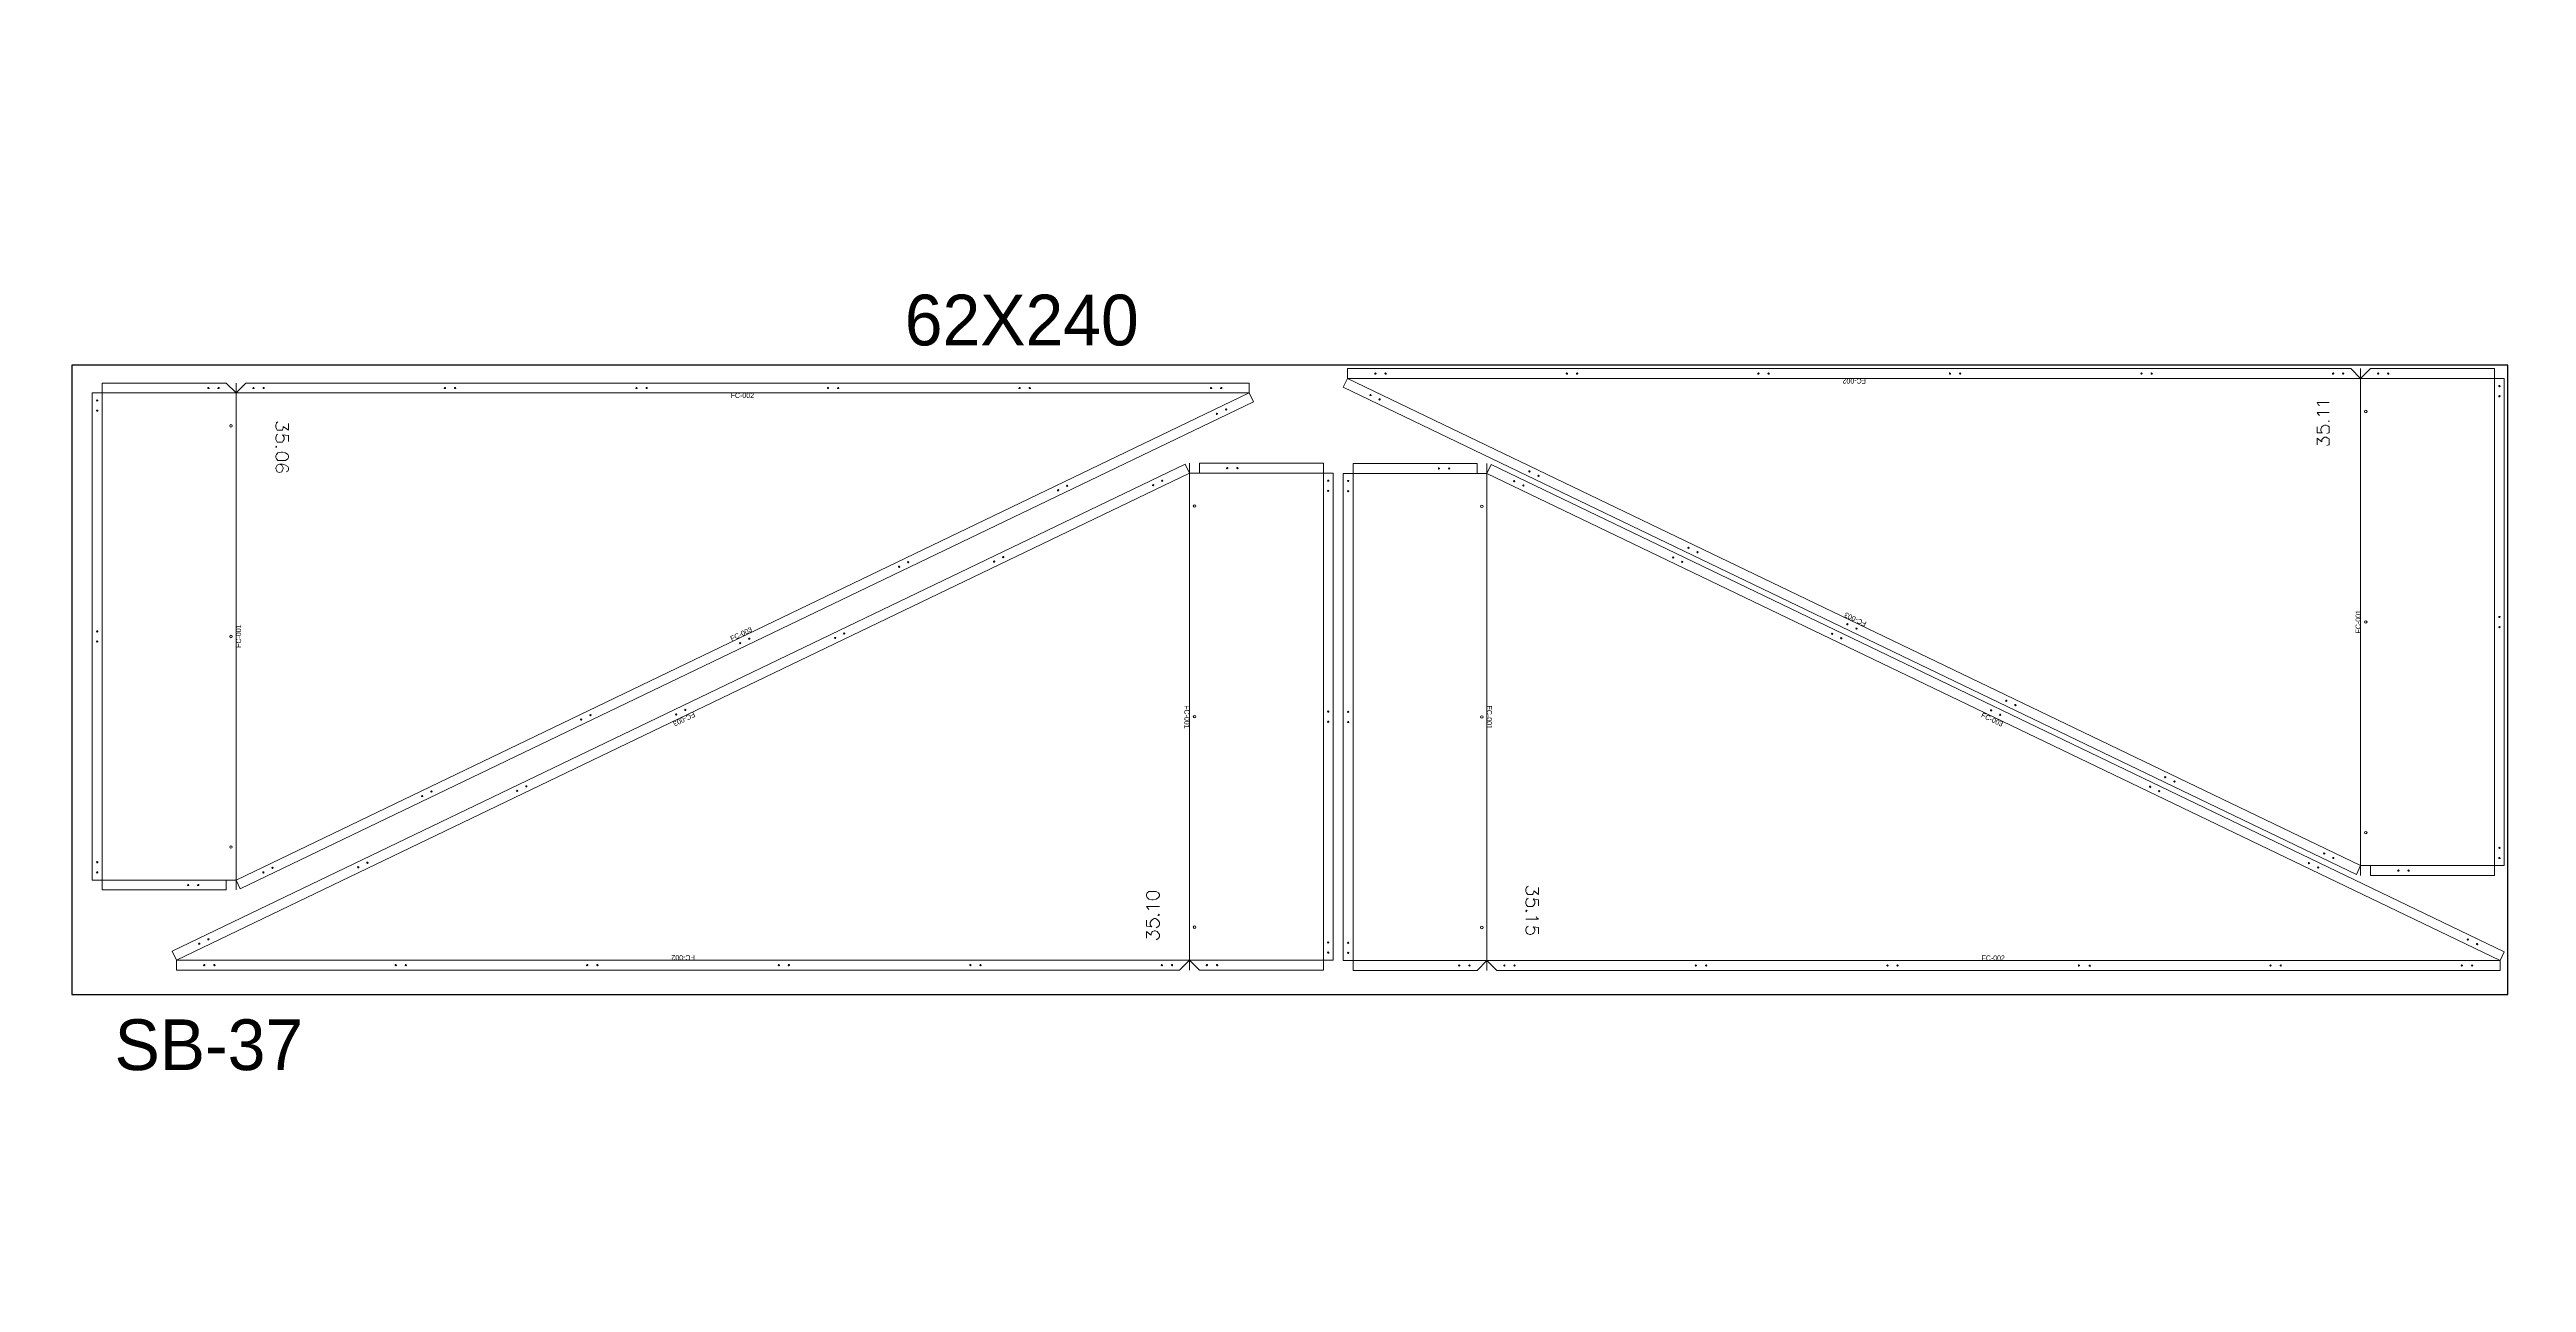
# Paper-space layout '2' of a CAD drawing. Header units: inches. Extents: x 1.7 to 15, y 2.1 to 8.7.
# The model-space entities are those that its viewports show. They can reach past a viewport. Long polylines and large blocks are cut down to what shows.
import ezdxf
from ezdxf.enums import TextEntityAlignment as Align

# ---------------------------------------------------------------- set-up
doc = ezdxf.new("R2010")
doc.units = ezdxf.units.IN
doc.header["$MEASUREMENT"] = 0
for name, color, linetype, lineweight in [('ACM_Layer 1_Router Offset_Panel Cut', 1, 'Continuous', 9), ('ACM_Layer 3_Open Offset Countour_Route Lines', 4, 'Continuous', 9), ('ACM_Layer 4_Drill Centers_Rivet Holes', 3, 'Continuous', 9), ('ACM_Layer 5_Drill Centers_Weep Holes', 6, 'Continuous', 9)]:
    doc.layers.add(name, color=color, linetype=linetype, lineweight=lineweight)
doc.layers.add('ACM_Reference_F-Clip', color=30, linetype='Continuous')
doc.layers.add('ACM_Reference_Text', color=7, linetype='Continuous')
doc.layers.get('Defpoints').off()

# ---------------------------------------------------------------- blocks, each defined once
blk = doc.blocks.new('*U147')
blk.add_lwpolyline([(-98, -34.48), (142, -34.48), (142, 27.52), (-98, 27.52)], close=True)
at = {"insert": (-15.94, 34.48), "char_height": 5, "attachment_point": 1}
blk.add_mtext_dynamic_manual_height_columns('62X240', width=43.9641, gutter_width=1, heights=[0], dxfattribs=at)
blk = doc.blocks.new('*U148')
at = {"color": 0, "linetype": 'ByBlock', "lineweight": -2, "transparency": 16777216}
blk.add_blockref('*U147', (280, 0), dxfattribs=at)

msp = doc.modelspace()

# ---------------------------------------------------------------- linework, layer by layer
at = {"layer": 'ACM_Layer 1_Router Offset_Panel Cut'}
for points in [[(836.78, 590.67), (837.75, 589.7), (838.72, 590.67), (850.94, 590.67), (850.94, 589.7), (851.9, 589.7), (851.9, 541.7), (850.94, 541.7), (850.94, 540.73), (838.72, 540.73), (838.72, 541.7), (837.75, 541.7), (837.33, 540.83), (737.52, 588.83), (737.94, 589.7), (737.94, 590.67)], [(728.25, 589.25), (728.25, 588.28), (728.67, 587.4), (628.86, 539.4), (628.44, 540.28), (627.47, 540.28), (627.47, 539.31), (615.25, 539.31), (615.25, 540.28), (614.28, 540.28), (614.28, 588.28), (615.25, 588.28), (615.25, 589.25), (627.47, 589.25), (628.44, 588.28), (629.41, 589.25)], [(622.56, 531.41), (622.56, 532.38), (622.14, 533.26), (721.95, 581.26), (722.37, 580.38), (723.34, 580.38), (723.34, 581.35), (735.56, 581.35), (735.56, 580.38), (736.52, 580.38), (736.52, 532.38), (735.56, 532.38), (735.56, 531.41), (723.34, 531.41), (722.37, 532.38), (721.4, 531.41)], [(752.64, 531.38), (751.67, 532.35), (750.7, 531.38), (738.48, 531.38), (738.48, 532.35), (737.52, 532.35), (737.52, 580.35), (738.48, 580.35), (738.48, 581.32), (750.7, 581.32), (750.7, 580.35), (751.67, 580.35), (752.09, 581.22), (851.9, 533.22), (851.48, 532.35), (851.48, 531.38)]]:
    msp.add_lwpolyline(points, close=True, dxfattribs=at)
at = {"layer": 'ACM_Layer 3_Open Offset Countour_Route Lines'}
for p, q in [((737.94, 589.7), (737.94, 590.67)), ((837.75, 589.7), (836.78, 590.67)), ((837.75, 590.67), (837.75, 540.73)), ((837.75, 589.7), (838.72, 590.67)), ((850.94, 590.67), (850.94, 540.73)), ((728.25, 588.28), (614.28, 588.28)), ((615.25, 589.25), (615.25, 539.31)), ((628.44, 588.28), (627.47, 589.25)), ((628.44, 589.25), (628.44, 539.31)), ((628.44, 588.28), (629.41, 589.25)), ((628.44, 540.28), (728.25, 588.28)), ((728.25, 588.28), (728.25, 589.25)), ((728.25, 588.28), (728.67, 587.4)), ((737.94, 589.7), (737.52, 588.83)), ((737.94, 589.7), (851.9, 589.7)), ((837.75, 541.7), (737.94, 589.7)), ((722.37, 580.38), (721.95, 581.26)), ((722.37, 531.41), (722.37, 581.35)), ((723.34, 580.38), (723.34, 581.35)), ((735.56, 531.41), (735.56, 581.35)), ((738.48, 531.38), (738.48, 581.32)), ((750.7, 580.35), (750.7, 581.32)), ((751.67, 531.38), (751.67, 581.32)), ((751.67, 580.35), (752.09, 581.22)), ((722.37, 580.38), (622.56, 532.38)), ((736.52, 580.38), (722.37, 580.38)), ((737.52, 580.35), (751.67, 580.35)), ((751.67, 580.35), (851.48, 532.35)), ((614.28, 540.28), (628.44, 540.28)), ((627.47, 540.28), (627.47, 539.31)), ((628.44, 540.28), (628.86, 539.4)), ((837.75, 541.7), (837.33, 540.83)), ((851.9, 541.7), (837.75, 541.7)), ((838.72, 541.7), (838.72, 540.73)), ((622.56, 532.38), (622.14, 533.26)), ((622.56, 532.38), (736.52, 532.38)), ((622.56, 532.38), (622.56, 531.41)), ((722.37, 532.38), (721.4, 531.41)), ((722.37, 532.38), (723.34, 531.41)), ((851.48, 532.35), (737.52, 532.35)), ((751.67, 532.35), (750.7, 531.38)), ((751.67, 532.35), (752.64, 531.38)), ((851.48, 532.35), (851.9, 533.22)), ((851.48, 532.35), (851.48, 531.38))]:
    msp.add_line(p, q, dxfattribs=at)
at = {"layer": 'ACM_Layer 4_Drill Centers_Rivet Holes'}
for centre in [(625.72, 588.76), (626.72, 588.76), (630.16, 588.76), (631.16, 588.76), (649.02, 588.76), (650.02, 588.76), (667.89, 588.76), (668.89, 588.76), (686.76, 588.76), (687.76, 588.76), (705.63, 588.76), (706.63, 588.76), (724.5, 588.76), (725.5, 588.76), (740.2, 588.07), (740.69, 590.18), (741.69, 590.18), (759.55, 590.18), (760.55, 590.18), (778.42, 590.18), (779.42, 590.18), (797.29, 590.18), (798.29, 590.18), (816.16, 590.18), (817.16, 590.18), (835.03, 590.18), (836.03, 590.18), (839.47, 590.18), (840.47, 590.18), (851.42, 588.95), (614.77, 587.53), (614.77, 586.53), (725.08, 586.22), (725.98, 586.65), (741.1, 587.64), (851.42, 587.95), (726.09, 580.87), (727.09, 580.87), (746.95, 580.83), (747.95, 580.83), (709.42, 578.69), (710.32, 579.12), (718.78, 579.19), (719.68, 579.63), (736.04, 579.63), (736.04, 578.63), (738, 579.6), (738, 578.6), (754.36, 579.59), (755.26, 579.16), (755.86, 580.54), (756.76, 580.11), (693.76, 571.15), (694.66, 571.59), (703.12, 571.66), (704.02, 572.1), (770.02, 572.06), (770.92, 571.63), (771.52, 573.01), (772.42, 572.58), (851.42, 566.2), (614.77, 564.78), (614.77, 563.78), (678.1, 563.62), (679, 564.06), (687.46, 564.13), (688.36, 564.57), (785.68, 564.53), (786.58, 564.1), (787.18, 565.48), (788.08, 565.05), (851.42, 565.2), (663.35, 556.53), (671.8, 556.6), (672.7, 557.04), (736.04, 556.88), (738, 556.85), (801.34, 557), (802.24, 556.57), (802.84, 557.95), (803.74, 557.52), (662.44, 556.09), (736.04, 555.88), (738, 555.85), (647.69, 549), (656.14, 549.07), (657.04, 549.51), (817, 549.47), (817.9, 549.04), (818.5, 550.42), (819.4, 549.99), (646.78, 548.56), (614.77, 542.03), (641.38, 541.98), (832.66, 541.94), (834.16, 542.89), (835.06, 542.45), (851.42, 543.45), (851.42, 542.45), (614.77, 541.03), (623.72, 539.79), (624.72, 539.79), (631.13, 541.03), (632.03, 541.47), (640.48, 541.54), (833.56, 541.51), (841.47, 541.21), (842.47, 541.21), (625.72, 534.44), (848.31, 534.41), (624.82, 534.01), (625.31, 531.9), (626.31, 531.9), (644.17, 531.9), (645.17, 531.9), (663.04, 531.9), (664.04, 531.9), (681.91, 531.9), (682.91, 531.9), (700.78, 531.9), (701.78, 531.9), (719.65, 531.9), (720.65, 531.9), (724.09, 531.9), (725.09, 531.9), (736.04, 534.13), (736.04, 533.13), (738, 534.1), (738, 533.1), (849.22, 533.97), (748.95, 531.86), (749.95, 531.86), (753.39, 531.86), (754.39, 531.86), (772.26, 531.86), (773.26, 531.86), (791.13, 531.86), (792.13, 531.86), (810, 531.86), (811.06, 531.84), (828.87, 531.86), (829.87, 531.86), (847.73, 531.86), (848.73, 531.86)]:
    msp.add_circle(centre, 0.0625, dxfattribs=at)
at = {"layer": 'ACM_Layer 5_Drill Centers_Weep Holes'}
for centre in [(838.25, 586.45), (627.94, 585.03), (722.87, 577.13), (751.17, 577.1), (627.94, 564.28), (838.25, 565.7), (722.87, 556.38), (751.17, 556.35), (838.25, 544.95), (627.94, 543.53), (722.87, 535.63), (751.17, 535.6)]:
    msp.add_circle(centre, 0.125, dxfattribs=at)
at = {"layer": 'ACM_Reference_Text', "lineweight": 0}
for points in [[(833.68, 587.03), (833.61, 587.1), (833.46, 587.33), (834.65, 587.33)], [(833.68, 586.06), (833.61, 586.14), (833.46, 586.36), (834.65, 586.36)], [(633.61, 585.27), (633.61, 584.6), (633.09, 584.97), (633.09, 584.82), (633.02, 584.67), (633.02, 584.6), (632.79, 584.6), (632.72, 584.6), (632.5, 584.6), (632.42, 584.75), (632.35, 584.89), (632.35, 585.12), (632.42, 585.27), (632.42, 585.34), (632.57, 585.42)], [(633.61, 583.48), (633.61, 584.08), (633.02, 584.15), (633.09, 584.08), (633.17, 583.93), (633.17, 583.7), (633.09, 583.56), (633.02, 583.41), (632.79, 583.41), (632.72, 583.41), (632.5, 583.41), (632.42, 583.56), (632.35, 583.7), (632.35, 583.93), (632.42, 584.08), (632.42, 584.15), (632.57, 584.22)], [(833.46, 584.95), (833.46, 584.35), (833.98, 584.35), (833.91, 584.35), (833.83, 584.58), (833.83, 584.72), (833.91, 584.95), (834.05, 585.02), (834.2, 585.1), (834.35, 585.1), (834.5, 585.02), (834.65, 584.95), (834.65, 584.72), (834.65, 584.58), (834.65, 584.35), (834.58, 584.35), (834.43, 584.28)], [(833.46, 583.16), (833.46, 583.83), (833.91, 583.46), (833.91, 583.68), (833.98, 583.76), (834.05, 583.83), (834.2, 583.91), (834.35, 583.91), (834.5, 583.83), (834.65, 583.76), (834.65, 583.53), (834.65, 583.38), (834.65, 583.16), (834.58, 583.16), (834.43, 583.09)], [(834.58, 585.54), (834.65, 585.47), (834.65, 585.54)], [(632.42, 582.96), (632.42, 583.03), (632.35, 582.96), (632.42, 582.89)], [(633.39, 580.5), (633.54, 580.58), (633.61, 580.73), (633.61, 580.88), (633.54, 581.03), (633.32, 581.17), (633.02, 581.25), (632.72, 581.25), (632.5, 581.17), (632.42, 581.03), (632.35, 580.88), (632.35, 580.8), (632.42, 580.65), (632.5, 580.5), (632.72, 580.43), (632.94, 580.5), (633.02, 580.65), (633.09, 580.8), (633.09, 580.88), (633.02, 581.03), (632.94, 581.17), (632.72, 581.25)], [(756.75, 539.53), (756.75, 538.86), (756.3, 539.23), (756.3, 539.09), (756.23, 538.94), (756.15, 538.86), (756.01, 538.86), (755.86, 538.86), (755.71, 538.86), (755.56, 539.01), (755.49, 539.16), (755.49, 539.38), (755.56, 539.53), (755.63, 539.61), (755.78, 539.68)], [(718.36, 537.37), (718.28, 537.52), (718.13, 537.67), (719.4, 537.67)], [(719.25, 536.85), (719.33, 536.77), (719.4, 536.85), (719.33, 536.92)], [(756.75, 537.75), (756.75, 538.34), (756.23, 538.42), (756.3, 538.34), (756.38, 538.19), (756.38, 537.97), (756.3, 537.82), (756.15, 537.67), (756.01, 537.67), (755.86, 537.67), (755.71, 537.67), (755.56, 537.82), (755.49, 537.97), (755.49, 538.19), (755.56, 538.34), (755.63, 538.42), (755.78, 538.49)], [(755.63, 537.23), (755.56, 537.3), (755.49, 537.23), (755.56, 537.15)], [(718.13, 536.33), (718.13, 535.73), (718.66, 535.66), (718.58, 535.73), (718.51, 535.88), (718.51, 536.1), (718.58, 536.25), (718.73, 536.4), (718.88, 536.48), (719.03, 536.48), (719.18, 536.4), (719.33, 536.25), (719.4, 536.1), (719.4, 535.88), (719.33, 535.73), (719.25, 535.66), (719.1, 535.58)], [(718.13, 534.54), (718.13, 535.21), (718.58, 534.84), (718.58, 534.99), (718.66, 535.14), (718.73, 535.21), (718.88, 535.29), (719.03, 535.29), (719.18, 535.21), (719.33, 535.06), (719.4, 534.91), (719.4, 534.69), (719.33, 534.54), (719.25, 534.47), (719.1, 534.39)], [(756.53, 536.7), (756.6, 536.56), (756.75, 536.41), (755.49, 536.41)], [(756.75, 534.99), (756.75, 535.59), (756.23, 535.66), (756.3, 535.59), (756.38, 535.44), (756.38, 535.29), (756.3, 535.07), (756.15, 534.99), (756.01, 534.92), (755.86, 534.92), (755.71, 534.99), (755.56, 535.07), (755.49, 535.29), (755.49, 535.44), (755.56, 535.59), (755.63, 535.66), (755.78, 535.74)]]:
    msp.add_lwpolyline(points, dxfattribs=at)
for points in [[(633.61, 582.07), (633.54, 582.22), (633.32, 582.36), (633.02, 582.44), (632.87, 582.44), (632.57, 582.36), (632.42, 582.22), (632.35, 582.07), (632.35, 581.92), (632.42, 581.77), (632.57, 581.62), (632.87, 581.62), (633.02, 581.62), (633.32, 581.62), (633.54, 581.77), (633.61, 581.92), (633.61, 582.07)], [(718.13, 538.71), (718.21, 538.56), (718.36, 538.41), (718.66, 538.34), (718.8, 538.34), (719.1, 538.41), (719.33, 538.56), (719.4, 538.71), (719.4, 538.86), (719.33, 539.01), (719.1, 539.15), (718.8, 539.15), (718.66, 539.15), (718.36, 539.15), (718.21, 539.01), (718.13, 538.86), (718.13, 538.71)]]:
    msp.add_lwpolyline(points, close=True, dxfattribs=at)

# ---------------------------------------------------------------- block references
msp.add_blockref('*U148', (430.26, 563.48))

# ---------------------------------------------------------------- texts
at = {"insert": (616.47, 526.55), "char_height": 5, "attachment_point": 1}
msp.add_mtext_dynamic_manual_height_columns('SB-37', width=43.9641, gutter_width=1, heights=[0], dxfattribs=at)
at = {"layer": 'ACM_Reference_F-Clip'}
for p in [(678.32, 588.03), (801.55, 532.6)]:
    msp.add_text('FC-002', height=0.5, dxfattribs=at).set_placement(p, align=Align.MIDDLE_CENTER)
for s, rotation, p in [('FC-002', 180, (787.86, 589.45)), ('FC-003', 154.3357, (787.97, 565.96)), ('FC-001', 90, (837.5, 565.73)), ('FC-001', 90, (628.69, 564.31)), ('FC-003', 25.6643, (678.21, 564.53)), ('FC-003', 205.6643, (672.59, 556.13)), ('FC-001', 270, (722.12, 556.35)), ('FC-001', 270, (751.92, 556.32)), ('FC-003', 334.3357, (801.45, 556.09)), ('FC-002', 180, (672.48, 532.63))]:
    msp.add_text(s, height=0.5, rotation=rotation, dxfattribs=at).set_placement(p, align=Align.MIDDLE_CENTER)

psp = doc.layouts.new('2')

# ---------------------------------------------------------------- viewports
at = {"layer": 'Defpoints', "view_target_point": (732.07, 561.366)}
psp.add_viewport(center=(8.333, 5.376), size=(13.333, 6.63808), view_center_point=(0, 0), view_height=121.48665, dxfattribs=at)

doc.saveas('drawing.dxf')
